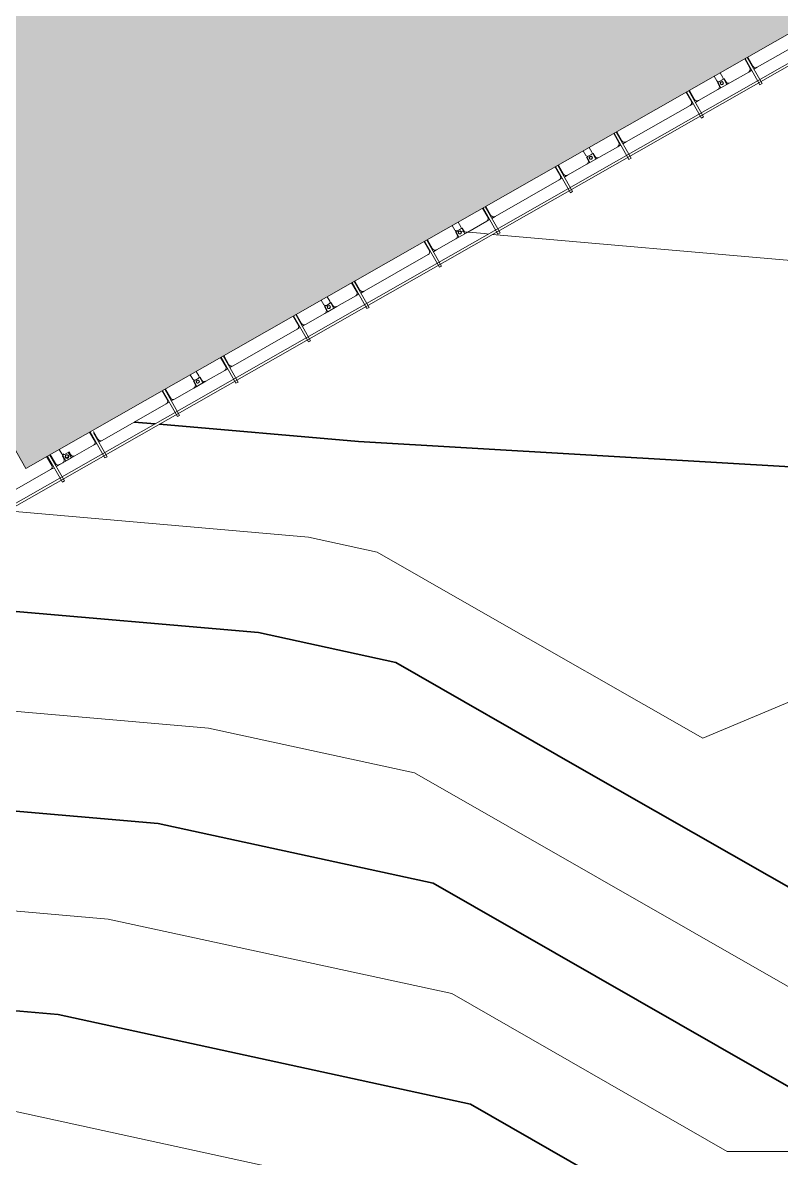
# Model space of a CAD drawing. Header units: millimetres. Extents: x -861324 to 439029, y -308065 to 694685.
# Drawn here: x -173214 to -160584, y -119187 to -100285 of the extents above; entities that cross this region are included whole.
import ezdxf

# ---------------------------------------------------------------- set-up
doc = ezdxf.new("R2010")
doc.units = ezdxf.units.MM
for name, color, linetype, lineweight in [('A-DETL-GENF', 92, 'Continuous', 9), ('A-DETL-THIN', 151, 'Continuous', 9), ('A-GENM', 13, 'Continuous', 9), ('C-TOPO-MAJR', 7, 'Continuous', 35), ('C-TOPO-MINR', 7, 'Continuous', 9), ('S-BEAM', 12, 'Continuous', 9)]:
    doc.layers.add(name, color=color, linetype=linetype, lineweight=lineweight)

# ---------------------------------------------------------------- blocks, each defined once
blk = doc.blocks.new('Dai phao do pin - DẢI PHAO ĐỠ PIN-14595-BỐ TRÍ BÈ PIN HỒ BẢN MÒNG')
at = {"layer": 'A-GENM', "color": 7}
for p, q in [((-1312, 0), (-1312, -88)), ((-730, -173), (-730, 0)), ((660, -173), (660, 0)), ((720, 0), (720, -173)), ((1198, 0), (1198, -88)), ((1312, -88), (1312, 0)), ((1780, -173), (1780, 0)), ((1840, 0), (1840, -173)), ((3170, -173), (3170, 0)), ((3230, 0), (3230, -173)), ((3708, 0), (3708, -88)), ((3822, -88), (3822, 0)), ((4290, -173), (4290, 0)), ((4350, 0), (4350, -173)), ((5680, -173), (5680, 0)), ((5740, 0), (5740, -173)), ((6218, 0), (6218, -88)), ((6332, -88), (6332, 0)), ((6800, -173), (6800, 0)), ((6860, 0), (6860, -173)), ((8190, -173), (8190, 0)), ((8250, 0), (8250, -173)), ((8728, 0), (8728, -88)), ((8842, -88), (8842, 0)), ((9310, -173), (9310, 0)), ((9370, 0), (9370, -173)), ((10700, -173), (10700, 0)), ((10760, 0), (10760, -173)), ((11238, 0), (11238, -88)), ((11352, -88), (11352, 0)), ((11820, -173), (11820, 0)), ((11880, 0), (11880, -173)), ((-1282, -118), (-1190, -118)), ((-1190, -118), (-1190, -173)), ((-670, -24), (-670, -173)), ((1190, -173), (1190, -118)), ((1190, -118), (1282, -118)), ((1228, -118), (1320, -118)), ((1320, -118), (1320, -173)), ((3700, -173), (3700, -118)), ((3700, -118), (3792, -118)), ((3738, -118), (3830, -118)), ((3830, -118), (3830, -173)), ((6210, -173), (6210, -118)), ((6210, -118), (6302, -118)), ((6248, -118), (6340, -118)), ((6340, -118), (6340, -173)), ((8720, -173), (8720, -118)), ((8720, -118), (8812, -118)), ((8758, -118), (8850, -118)), ((8850, -118), (8850, -173)), ((11230, -173), (11230, -118)), ((11230, -118), (11322, -118)), ((11268, -118), (11360, -118)), ((11360, -118), (11360, -173)), ((-1140, -223), (-780, -223)), ((-722, -223), (-780, -223)), ((-620, -223), (-682, -223)), ((-620, -223), (610, -223)), ((668, -223), (610, -223)), ((770, -223), (708, -223)), ((770, -223), (1140, -223)), ((1370, -223), (1730, -223)), ((1788, -223), (1730, -223)), ((1890, -223), (1828, -223)), ((1890, -223), (3120, -223)), ((3178, -223), (3120, -223)), ((3280, -223), (3218, -223)), ((3280, -223), (3650, -223)), ((3880, -223), (4240, -223)), ((4298, -223), (4240, -223)), ((4400, -223), (4338, -223)), ((4400, -223), (5630, -223)), ((5790, -223), (5728, -223)), ((5790, -223), (6160, -223)), ((6390, -223), (6750, -223)), ((6808, -223), (6750, -223)), ((6910, -223), (6848, -223)), ((6910, -223), (8140, -223)), ((8198, -223), (8140, -223)), ((8300, -223), (8238, -223)), ((8300, -223), (8670, -223)), ((8900, -223), (9260, -223)), ((9318, -223), (9260, -223)), ((9420, -223), (9358, -223)), ((9420, -223), (10650, -223)), ((10708, -223), (10650, -223)), ((10810, -223), (10748, -223)), ((10810, -223), (11180, -223)), ((11410, -223), (11770, -223)), ((11828, -223), (11770, -223)), ((11930, -223), (11868, -223)), ((11930, -223), (13160, -223))]:
    blk.add_line(p, q, dxfattribs=at)
at = {"layer": 'A-GENM', "color": 9}
for p, q in [((-1312, -223), (-1312, -88)), ((-1312, -88), (-1312, -223)), ((-1190, -118), (-1282, -118)), ((-1282, -118), (-1190, -118)), ((-1190, -118), (-1282, -118)), ((-1190, -173), (-1190, -118)), ((-1190, -118), (-1190, -173)), ((-1190, -173), (-1190, -118)), ((1282, -118), (1190, -118)), ((1190, -118), (1190, -173)), ((1190, -173), (1190, -118)), ((1190, -118), (1190, -173)), ((1190, -118), (1282, -118)), ((1282, -118), (1190, -118)), ((1198, -223), (1198, -116)), ((1198, -116), (1198, -223)), ((1320, -118), (1228, -118)), ((1228, -118), (1320, -118)), ((1320, -118), (1228, -118)), ((1312, -116), (1312, -223)), ((1312, -223), (1312, -116)), ((1320, -173), (1320, -118)), ((1320, -118), (1320, -173)), ((1320, -173), (1320, -118)), ((3792, -118), (3700, -118)), ((3700, -118), (3700, -173)), ((3700, -173), (3700, -118)), ((3700, -118), (3700, -173)), ((3700, -118), (3792, -118)), ((3792, -118), (3700, -118)), ((3708, -223), (3708, -116)), ((3708, -116), (3708, -223)), ((3830, -118), (3738, -118)), ((3738, -118), (3830, -118)), ((3830, -118), (3738, -118)), ((3822, -116), (3822, -223)), ((3822, -223), (3822, -116)), ((3830, -173), (3830, -118)), ((3830, -118), (3830, -173)), ((3830, -173), (3830, -118)), ((6302, -118), (6210, -118)), ((6210, -118), (6210, -173)), ((6210, -173), (6210, -118)), ((6210, -118), (6210, -173)), ((6210, -118), (6302, -118)), ((6302, -118), (6210, -118)), ((6218, -223), (6218, -116)), ((6218, -116), (6218, -223)), ((6340, -118), (6248, -118)), ((6248, -118), (6340, -118)), ((6340, -118), (6248, -118)), ((6332, -116), (6332, -223)), ((6332, -223), (6332, -116)), ((6340, -173), (6340, -118)), ((6340, -118), (6340, -173)), ((6340, -173), (6340, -118)), ((8812, -118), (8720, -118)), ((8720, -118), (8720, -173)), ((8720, -173), (8720, -118)), ((8720, -118), (8720, -173)), ((8720, -118), (8812, -118)), ((8812, -118), (8720, -118)), ((8728, -223), (8728, -116)), ((8728, -116), (8728, -223)), ((8850, -118), (8758, -118)), ((8758, -118), (8850, -118)), ((8850, -118), (8758, -118)), ((8842, -116), (8842, -223)), ((8842, -223), (8842, -116)), ((8850, -173), (8850, -118)), ((8850, -118), (8850, -173)), ((8850, -173), (8850, -118)), ((11322, -118), (11230, -118)), ((11230, -118), (11230, -173)), ((11230, -173), (11230, -118)), ((11230, -118), (11230, -173)), ((11230, -118), (11322, -118)), ((11322, -118), (11230, -118)), ((11238, -223), (11238, -116)), ((11238, -116), (11238, -223)), ((11360, -118), (11268, -118)), ((11268, -118), (11360, -118)), ((11360, -118), (11268, -118)), ((11352, -116), (11352, -223)), ((11352, -223), (11352, -116)), ((11360, -173), (11360, -118)), ((11360, -118), (11360, -173)), ((11360, -173), (11360, -118)), ((-1140, -223), (-1312, -223)), ((-1312, -223), (-1140, -223)), ((-722, -223), (-780, -223)), ((-620, -223), (-682, -223)), ((668, -223), (610, -223)), ((770, -223), (708, -223)), ((1312, -223), (1140, -223)), ((1140, -223), (1312, -223)), ((1370, -223), (1198, -223)), ((1198, -223), (1370, -223)), ((1788, -223), (1730, -223)), ((1890, -223), (1828, -223)), ((3178, -223), (3120, -223)), ((3280, -223), (3218, -223)), ((3822, -223), (3650, -223)), ((3650, -223), (3822, -223)), ((3880, -223), (3708, -223)), ((3708, -223), (3880, -223)), ((4298, -223), (4240, -223)), ((4400, -223), (4338, -223)), ((5790, -223), (5728, -223)), ((6332, -223), (6160, -223)), ((6160, -223), (6332, -223)), ((6390, -223), (6218, -223)), ((6218, -223), (6390, -223)), ((6808, -223), (6750, -223)), ((6910, -223), (6848, -223)), ((8198, -223), (8140, -223)), ((8300, -223), (8238, -223)), ((8842, -223), (8670, -223)), ((8670, -223), (8842, -223)), ((8900, -223), (8728, -223)), ((8728, -223), (8900, -223)), ((9318, -223), (9260, -223)), ((9420, -223), (9358, -223)), ((10708, -223), (10650, -223)), ((10810, -223), (10748, -223)), ((11352, -223), (11180, -223)), ((11180, -223), (11352, -223)), ((11410, -223), (11238, -223)), ((11238, -223), (11410, -223)), ((11828, -223), (11770, -223)), ((11930, -223), (11868, -223))]:
    blk.add_line(p, q, dxfattribs=at)
at = {"layer": 'A-GENM', "color": 7}
for centre, radius, start, end in [((-1282, -88), 30, 180, 270), ((-1140, -173), 50, 180, 270), ((-780, -173), 50, 270, 360), ((-780, -173), 50, 300, 360), ((-620, -173), 50, 180, 270), ((610, -173), 50, 270, 360), ((610, -173), 50, 300, 360), ((770, -173), 50, 180, 270), ((1140, -173), 50, 270, 360), ((1228, -88), 30, 180, 270), ((1282, -88), 30, 270, 360), ((1370, -173), 50, 180, 270), ((1730, -173), 50, 270, 360), ((1730, -173), 50, 300, 360), ((1890, -173), 50, 180, 270), ((3120, -173), 50, 270, 360), ((3120, -173), 50, 300, 360), ((3280, -173), 50, 180, 270), ((3650, -173), 50, 270, 360), ((3738, -88), 30, 180, 270), ((3792, -88), 30, 270, 360), ((3880, -173), 50, 180, 270), ((4240, -173), 50, 270, 360), ((4240, -173), 50, 300, 360), ((4400, -173), 50, 180, 270), ((5630, -173), 50, 270, 360), ((5630, -173), 50, 300, 360), ((5790, -173), 50, 180, 270), ((6160, -173), 50, 270, 360), ((6248, -88), 30, 180, 270), ((6302, -88), 30, 270, 360), ((6390, -173), 50, 180, 270), ((6750, -173), 50, 270, 360), ((6750, -173), 50, 300, 360), ((6910, -173), 50, 180, 270), ((8140, -173), 50, 270, 360), ((8140, -173), 50, 300, 360), ((8300, -173), 50, 180, 270), ((8670, -173), 50, 270, 360), ((8758, -88), 30, 180, 270), ((8812, -88), 30, 270, 360), ((8900, -173), 50, 180, 270), ((9260, -173), 50, 270, 360), ((9260, -173), 50, 300, 360), ((9420, -173), 50, 180, 270), ((10650, -173), 50, 270, 360), ((10650, -173), 50, 300, 360), ((10810, -173), 50, 180, 270), ((11180, -173), 50, 270, 360), ((11268, -88), 30, 180, 270), ((11322, -88), 30, 270, 360), ((11410, -173), 50, 180, 270), ((11770, -173), 50, 270, 360), ((11770, -173), 50, 300, 360), ((11930, -173), 50, 180, 270), ((-620, -173), 50, 210, 270), ((770, -173), 50, 210, 270), ((1890, -173), 50, 210, 270), ((3280, -173), 50, 210, 270), ((4400, -173), 50, 210, 270), ((5790, -173), 50, 210, 270), ((6910, -173), 50, 210, 270), ((8300, -173), 50, 210, 270), ((9420, -173), 50, 210, 270), ((10810, -173), 50, 210, 270), ((11930, -173), 50, 210, 270)]:
    blk.add_arc(centre, radius, start, end, dxfattribs=at)
at = {"layer": 'A-GENM', "color": 9}
for centre, radius, start, end in [((-1282, -88), 30, 210, 270), ((-1282, -88), 30, 210, 270), ((-1282, -88), 30, 210, 270), ((-1259, -162), 25, 0, 180), ((-1259, -162), 25, 0, 180), ((-1259, -162), 25, 180, 0), ((-1259, -162), 25, 180, 0), ((-1140, -173), 50, 180, 270), ((-1140, -173), 50, 180, 270), ((-1140, -173), 50, 180, 270), ((1140, -173), 50, 270, 0), ((1140, -173), 50, 270, 360), ((1140, -173), 50, 270, 0), ((1249, -162), 25, 0, 180), ((1249, -162), 25, 360, 180), ((1249, -162), 25, 180, 0), ((1249, -162), 25, 180, 360), ((1251, -162), 25, 0, 180), ((1251, -162), 25, 0, 180), ((1251, -162), 25, 180, 0), ((1251, -162), 25, 180, 0), ((1370, -173), 50, 180, 270), ((1370, -173), 50, 180, 270), ((1370, -173), 50, 180, 270), ((3650, -173), 50, 270, 0), ((3650, -173), 50, 270, 360), ((3650, -173), 50, 270, 0), ((3759, -162), 25, 0, 180), ((3759, -162), 25, 360, 180), ((3759, -162), 25, 180, 0), ((3759, -162), 25, 180, 360), ((3761, -162), 25, 0, 180), ((3761, -162), 25, 0, 180), ((3761, -162), 25, 180, 0), ((3761, -162), 25, 180, 360), ((3880, -173), 50, 180, 270), ((3880, -173), 50, 180, 270), ((3880, -173), 50, 180, 270), ((6160, -173), 50, 270, 0), ((6160, -173), 50, 270, 360), ((6160, -173), 50, 270, 0), ((6269, -162), 25, 0, 180), ((6269, -162), 25, 360, 180), ((6269, -162), 25, 180, 0), ((6269, -162), 25, 180, 360), ((6271, -162), 25, 0, 180), ((6271, -162), 25, 0, 180), ((6271, -162), 25, 180, 0), ((6271, -162), 25, 180, 0), ((6390, -173), 50, 180, 270), ((6390, -173), 50, 180, 270), ((6390, -173), 50, 180, 270), ((8670, -173), 50, 270, 0), ((8670, -173), 50, 270, 360), ((8670, -173), 50, 270, 0), ((8779, -162), 25, 0, 180), ((8779, -162), 25, 360, 180), ((8779, -162), 25, 180, 0), ((8779, -162), 25, 180, 360), ((8781, -162), 25, 0, 180), ((8781, -162), 25, 0, 180), ((8781, -162), 25, 180, 0), ((8781, -162), 25, 180, 0), ((8900, -173), 50, 180, 270), ((8900, -173), 50, 180, 270), ((8900, -173), 50, 180, 270), ((11180, -173), 50, 270, 0), ((11180, -173), 50, 270, 360), ((11180, -173), 50, 270, 0), ((11289, -162), 25, 0, 180), ((11289, -162), 25, 360, 180), ((11289, -162), 25, 180, 0), ((11289, -162), 25, 180, 360), ((11291, -162), 25, 0, 180), ((11291, -162), 25, 0, 180), ((11291, -162), 25, 180, 0), ((11291, -162), 25, 180, 0), ((11410, -173), 50, 180, 270), ((11410, -173), 50, 180, 270), ((11410, -173), 50, 180, 270)]:
    blk.add_arc(centre, radius, start, end, dxfattribs=at)
blk = doc.blocks.new('Dai phaodi lai - DẢI PHAO ĐI LẠI-25020-BỐ TRÍ BÈ PIN HỒ BẢN MÒNG')
at = {"layer": 'A-GENM', "color": 9}
for p, q in [((104115, 748), (104223, 748)), ((104223, 748), (104115, 748)), ((104136, 629), (104173, 629)), ((104136, 629), (104173, 629)), ((104173, 629), (104136, 629)), ((104223, 748), (104223, 579)), ((104223, 579), (104223, 748)), ((104223, 579), (104223, 455)), ((104223, 415), (104223, 348))]:
    blk.add_line(p, q, dxfattribs=at)
at = {"layer": 'A-GENM', "color": 7}
for p, q in [((104173, 629), (104136, 629)), ((104223, 517), (104223, 579)), ((104000, 467), (104173, 467)), ((104173, 398), (104000, 398)), ((104223, 517), (104223, 455)), ((104223, 415), (104223, 348)), ((104223, -343), (104223, 348))]:
    blk.add_line(p, q, dxfattribs=at)
for centre, radius, start, end in [((104145, 668), 40, 176.4919, 256.8115), ((104173, 579), 50, 0, 90), ((104173, 517), 50, 270, 0), ((104173, 348), 50, 0, 90), ((104173, 348), 50, 30, 90), ((104173, 517), 50, 300, 0)]:
    blk.add_arc(centre, radius, start, end, dxfattribs=at)
at = {"layer": 'A-GENM', "color": 9}
for centre, radius, start, end in [((104145, 668), 40, 176.4919, 230.0383), ((104145, 668), 40, 176.4919, 230.0383), ((104145, 668), 40, 176.4919, 230.0383), ((104145, 668), 40, 243.4249, 256.8115), ((104145, 668), 40, 243.4249, 256.8115), ((104145, 668), 40, 243.4249, 256.8115), ((104168, 693), 30, 90, 270), ((104168, 693), 30, 90, 270), ((104168, 693), 30, 270, 90), ((104168, 693), 30, 270, 90), ((104173, 579), 50, 0, 90), ((104173, 579), 50, 0, 90), ((104173, 579), 50, 0, 90)]:
    blk.add_arc(centre, radius, start, end, dxfattribs=at)
blk = doc.blocks.new('Dầm C52 - Dầm C52-V157-BỐ TRÍ BÈ PIN HỒ BẢN MÒNG')
at = {"layer": 'S-BEAM', "color": 7}
for p, q in [((-52556, -20), (-52556, 20)), ((-52556, 20), (-52056, 20)), ((-52056, -20), (-52556, -20))]:
    blk.add_line(p, q, dxfattribs=at)
blk = doc.blocks.new('Dầm C52 - Dầm C52-V159-BỐ TRÍ BÈ PIN HỒ BẢN MÒNG')
at = {"layer": 'S-BEAM', "color": 7}
for p, q in [((-52556, -20), (-52556, 20)), ((-52556, 20), (-52056, 20)), ((-52056, -20), (-52556, -20))]:
    blk.add_line(p, q, dxfattribs=at)
blk = doc.blocks.new('Dầm C52 - Dầm C52-V160-BỐ TRÍ BÈ PIN HỒ BẢN MÒNG')
at = {"layer": 'S-BEAM', "color": 7}
for p, q in [((-52556, -20), (-52556, 20)), ((-52556, 20), (-52056, 20)), ((-52056, -20), (-52556, -20))]:
    blk.add_line(p, q, dxfattribs=at)
blk = doc.blocks.new('Dầm C52 - Dầm C52-V161-BỐ TRÍ BÈ PIN HỒ BẢN MÒNG')
at = {"layer": 'S-BEAM', "color": 7}
for p, q in [((-52556, -20), (-52556, 20)), ((-52556, 20), (-52056, 20)), ((-52056, -20), (-52556, -20))]:
    blk.add_line(p, q, dxfattribs=at)
blk = doc.blocks.new('Dầm C52 - Dầm C52-V162-BỐ TRÍ BÈ PIN HỒ BẢN MÒNG')
at = {"layer": 'S-BEAM', "color": 7}
for p, q in [((-52556, -20), (-52556, 20)), ((-52556, 20), (-52056, 20)), ((-52056, -20), (-52556, -20))]:
    blk.add_line(p, q, dxfattribs=at)
blk = doc.blocks.new('Dầm C52 - Dầm C52-V163-BỐ TRÍ BÈ PIN HỒ BẢN MÒNG')
at = {"layer": 'S-BEAM', "color": 7}
for p, q in [((-52556, -20), (-52556, 20)), ((-52556, 20), (-52056, 20)), ((-52056, -20), (-52556, -20))]:
    blk.add_line(p, q, dxfattribs=at)
blk = doc.blocks.new('Dầm C52 - Dầm C52-V164-BỐ TRÍ BÈ PIN HỒ BẢN MÒNG')
at = {"layer": 'S-BEAM', "color": 7}
for p, q in [((-52556, -20), (-52556, 20)), ((-52556, 20), (-52056, 20)), ((-52056, -20), (-52556, -20))]:
    blk.add_line(p, q, dxfattribs=at)
blk = doc.blocks.new('Dầm C52 - Dầm C52-V165-BỐ TRÍ BÈ PIN HỒ BẢN MÒNG')
at = {"layer": 'S-BEAM', "color": 7}
for p, q in [((-52556, -20), (-52556, 20)), ((-52556, 20), (-52056, 20)), ((-52056, -20), (-52556, -20))]:
    blk.add_line(p, q, dxfattribs=at)
blk = doc.blocks.new('Dầm C52 - Dầm C52-V166-BỐ TRÍ BÈ PIN HỒ BẢN MÒNG')
at = {"layer": 'S-BEAM', "color": 7}
for p, q in [((-52556, -20), (-52556, 20)), ((-52556, 20), (-52056, 20)), ((-52056, -20), (-52556, -20))]:
    blk.add_line(p, q, dxfattribs=at)
blk = doc.blocks.new('Dầm C52 - Dầm C52-V167-BỐ TRÍ BÈ PIN HỒ BẢN MÒNG')
at = {"layer": 'S-BEAM', "color": 7}
for p, q in [((-52556, -20), (-52556, 20)), ((-52556, 20), (-52056, 20)), ((-52100, -20), (-52556, -20))]:
    blk.add_line(p, q, dxfattribs=at)
blk = doc.blocks.new('Dầm C52 - Dầm C52-V168-BỐ TRÍ BÈ PIN HỒ BẢN MÒNG')
at = {"layer": 'S-BEAM', "color": 7}
for p, q in [((-52556, -20), (-52556, 20)), ((-52556, 20), (-52056, 20)), ((-52056, -20), (-52556, -20))]:
    blk.add_line(p, q, dxfattribs=at)
blk = doc.blocks.new('Dầm C52 - Dầm C52-V169-BỐ TRÍ BÈ PIN HỒ BẢN MÒNG')
at = {"layer": 'S-BEAM', "color": 7}
for p, q in [((-52556, -20), (-52556, 20)), ((-52556, 20), (-52056, 20)), ((-52056, -20), (-52556, -20))]:
    blk.add_line(p, q, dxfattribs=at)
blk = doc.blocks.new('Dầm C52 - Hộp 40x60-25907-BỐ TRÍ BÈ PIN HỒ BẢN MÒNG')
at = {"layer": 'S-BEAM', "color": 7}
for p, q in [((-55977, 20), (55977, 20)), ((55977, -20), (-55977, -20))]:
    blk.add_line(p, q, dxfattribs=at)
blk = doc.blocks.new('HOBANMONG_BEPIN 5_rvt-1-BỐ TRÍ BÈ PIN HỒ BẢN MÒNG')
at = {"layer": 'A-GENM', "lineweight": 9}
for name, p, rotation in [('Dai phaodi lai - DẢI PHAO ĐI LẠI-25020-BỐ TRÍ BÈ PIN HỒ BẢN MÒNG', (-224629, -17331), 299.6620124026263), ('Dai phao do pin - DẢI PHAO ĐỠ PIN-14595-BỐ TRÍ BÈ PIN HỒ BẢN MÒNG', (-171465, -106737), 29.66201240262666)]:
    blk.add_blockref(name, p, dxfattribs=dict(at, rotation=rotation))
at = {"layer": 'S-BEAM', "lineweight": 9}
for name, p, rotation in [('Dầm C52 - Dầm C52-V157-BỐ TRÍ BÈ PIN HỒ BẢN MÒNG', (-186931, -55638), 119.6620124026264), ('Dầm C52 - Dầm C52-V160-BỐ TRÍ BÈ PIN HỒ BẢN MÒNG', (-187904, -56193), 119.6620124026264), ('Dầm C52 - Dầm C52-V159-BỐ TRÍ BÈ PIN HỒ BẢN MÒNG', (-189112, -56881), 119.6620124026264), ('Dầm C52 - Dầm C52-V162-BỐ TRÍ BÈ PIN HỒ BẢN MÒNG', (-190085, -57435), 119.6620124026264), ('Dầm C52 - Dầm C52-V161-BỐ TRÍ BÈ PIN HỒ BẢN MÒNG', (-191293, -58123), 119.6620124026264), ('Dầm C52 - Dầm C52-V164-BỐ TRÍ BÈ PIN HỒ BẢN MÒNG', (-192266, -58677), 119.6620124026264), ('Dầm C52 - Dầm C52-V163-BỐ TRÍ BÈ PIN HỒ BẢN MÒNG', (-193474, -59365), 119.6620124026264), ('Dầm C52 - Dầm C52-V166-BỐ TRÍ BÈ PIN HỒ BẢN MÒNG', (-194447, -59919), 119.6620124026264), ('Dầm C52 - Dầm C52-V165-BỐ TRÍ BÈ PIN HỒ BẢN MÒNG', (-195655, -60607), 119.6620124026264), ('Dầm C52 - Dầm C52-V168-BỐ TRÍ BÈ PIN HỒ BẢN MÒNG', (-196628, -61161), 119.6620124026264), ('Dầm C52 - Dầm C52-V167-BỐ TRÍ BÈ PIN HỒ BẢN MÒNG', (-197836, -61849), 119.6620124026264), ('Dầm C52 - Dầm C52-V169-BỐ TRÍ BÈ PIN HỒ BẢN MÒNG', (-198545, -62253), 119.6620124026264), ('Dầm C52 - Hộp 40x60-25907-BỐ TRÍ BÈ PIN HỒ BẢN MÒNG', (-124952, -80755), 209.6620124026261)]:
    blk.add_blockref(name, p, dxfattribs=dict(at, rotation=rotation))

msp = doc.modelspace()

# ---------------------------------------------------------------- hatches: boundary and pattern name
at = {"layer": 'A-DETL-GENF'}
msp.add_hatch(color=8, dxfattribs=at).paths.add_polyline_path([(-173162, -107703), (-77660, -53314), (-150902, 75292), (-214161, 39265), (-192387, 1031), (-224629, -17331), (-174040, -106161)])

# ---------------------------------------------------------------- linework, layer by layer
at = {"layer": 'A-DETL-THIN'}
for p, q in [((-224629, -17331), (-173162, -107703)), ((-173162, -107703), (-77660, -53314))]:
    msp.add_line(p, q, dxfattribs=at)
at = {"layer": 'C-TOPO-MAJR'}
for p, q in [((-171356, -106932), (-171009, -106962)), ((-170939, -106968), (-167622, -107258)), ((-167622, -107258), (-148637, -108365)), ((-174521, -109979), (-169289, -110437)), ((-169289, -110437), (-167001, -110934)), ((-167001, -110934), (-163943, -112685)), ((-163943, -112685), (-156164, -117127)), ((-174444, -113310), (-170957, -113615)), ((-170957, -113615), (-166381, -114609)), ((-166381, -114609), (-160264, -118111)), ((-174368, -116641), (-172624, -116794)), ((-172624, -116794), (-165761, -118284)), ((-165761, -118284), (-162703, -120035))]:
    msp.add_line(p, q, dxfattribs=at)
at = {"layer": 'C-TOPO-MINR'}
for p, q in [((-165999, -103755), (-165528, -103796)), ((-165528, -103796), (-165461, -103802)), ((-165390, -103808), (-157022, -104539)), ((-173469, -108409), (-168455, -108848)), ((-168455, -108848), (-167311, -109096)), ((-167311, -109096), (-165782, -109972)), ((-165782, -109972), (-161893, -112193)), ((-161893, -112193), (-159236, -111084)), ((-174483, -111645), (-170123, -112026)), ((-170123, -112026), (-166691, -112771)), ((-166691, -112771), (-162104, -115398)), ((-174406, -114976), (-171791, -115205)), ((-171791, -115205), (-166071, -116446)), ((-162104, -115398), (-158214, -117619)), ((-166071, -116446), (-161484, -119073)), ((-173458, -118383), (-165451, -120122)), ((-161484, -119073), (-160113, -119073))]:
    msp.add_line(p, q, dxfattribs=at)

# ---------------------------------------------------------------- block references
at = {"lineweight": 5}
msp.add_blockref('HOBANMONG_BEPIN 5_rvt-1-BỐ TRÍ BÈ PIN HỒ BẢN MÒNG', (0, 0), dxfattribs=at)

doc.saveas('drawing.dxf')
